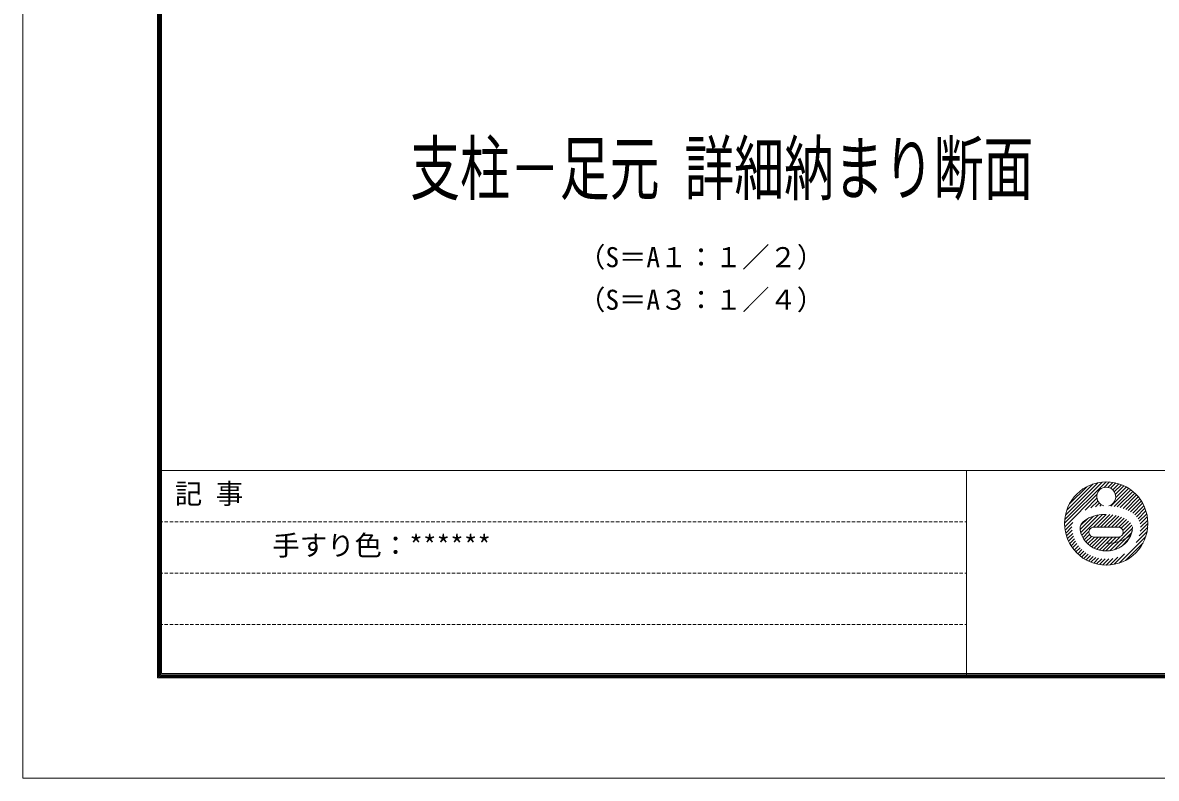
# Model space of a CAD drawing. Units: millimetres, scale not verified. Extents: x -1682 to 1682, y -1188 to 1188.
# Drawn here: x -1682 to -1019, y -1188 to -746 of the extents above; entities that cross this region are included whole.
import ezdxf
from ezdxf.enums import TextEntityAlignment as Align

# ---------------------------------------------------------------- set-up
doc = ezdxf.new("R2010")
doc.units = ezdxf.units.MM
doc.header["$LTSCALE"] = 8
doc.linetypes.add('USER3', pattern=[0.375, 0.25, -0.125])
for name, color, linetype, lineweight in [('0-0_0', 7, 'Continuous', 18), ('0-1_DEFPOINTS', 7, 'Continuous', 18), ('0-6_WAKU', 7, 'Continuous', 18)]:
    doc.layers.add(name, color=color, linetype=linetype, lineweight=lineweight)
doc.layers.add('0-3_MOJI', color=7, linetype='Continuous')
doc.styles.add('ＭＳ ゴシック', font='')
doc.styles.get('ＭＳ ゴシック').set_extended_font_data('MS Gothic')

msp = doc.modelspace()

# ---------------------------------------------------------------- linework, layer by layer
at = {"layer": '0-0_0'}
for p, q in [((-1072.558, -1038.884), (-1048.3, -1014.627)), ((-1072.447, -1036.652), (-1050.532, -1014.738)), ((-1072.077, -1034.161), (-1053.023, -1015.107)), ((-1071.307, -1031.269), (-1055.915, -1015.878)), ((-1069.714, -1027.555), (-1059.629, -1017.47)), ((-1049.448, -1017.896), (-1046.257, -1014.705)), ((-1047.268, -1017.837), (-1044.363, -1014.932)), ((-1045.678, -1018.368), (-1042.593, -1015.284)), ((-1045.456, -1028.753), (-1035.137, -1018.434)), ((-1044.431, -1019.243), (-1040.929, -1015.741)), ((-1043.546, -1028.964), (-1033.876, -1019.294)), ((-1043.477, -1020.41), (-1039.359, -1016.292)), ((-1042.843, -1021.898), (-1037.875, -1016.929)), ((-1042.69, -1023.866), (-1036.469, -1017.645)), ((-1041.73, -1029.27), (-1032.682, -1020.222)), ((-1072.479, -1040.927), (-1053.619, -1022.067)), ((-1060.556, -1031.125), (-1053.678, -1024.248)), ((-1057.186, -1029.876), (-1053.147, -1025.838)), ((-1054.402, -1029.214), (-1052.273, -1027.084)), ((-1040.003, -1029.664), (-1031.554, -1021.215)), ((-1038.364, -1030.146), (-1030.492, -1022.275)), ((-1036.811, -1030.715), (-1029.496, -1023.4)), ((-1035.348, -1031.373), (-1028.566, -1024.591)), ((-1033.978, -1032.125), (-1027.703, -1025.85)), ((-1032.709, -1032.976), (-1026.911, -1027.179)), ((-1063.088, -1044.264), (-1052.877, -1034.053)), ((-1062.556, -1045.853), (-1050.454, -1033.751)), ((-1055.738, -1041.156), (-1048.246, -1033.664)), ((-1053.607, -1041.147), (-1046.194, -1033.734)), ((-1051.911, -1028.844), (-1051.105, -1028.038)), ((-1051.489, -1041.15), (-1044.276, -1033.937)), ((-1049.371, -1041.153), (-1042.477, -1034.26)), ((-1031.548, -1033.937), (-1026.193, -1028.581)), ((-1030.509, -1035.02), (-1025.552, -1030.063)), ((-1029.611, -1036.243), (-1024.997, -1031.629)), ((-1028.88, -1037.633), (-1024.536, -1033.289)), ((-1072.252, -1042.821), (-1067.828, -1038.398)), ((-1071.901, -1044.591), (-1068.265, -1040.956)), ((-1063.432, -1042.487), (-1055.64, -1034.695)), ((-1063.305, -1040.238), (-1059.251, -1036.184)), ((-1047.253, -1041.157), (-1040.789, -1034.692)), ((-1045.135, -1041.16), (-1039.208, -1035.233)), ((-1043.017, -1041.164), (-1037.738, -1035.884)), ((-1040.892, -1041.159), (-1036.386, -1036.654)), ((-1039.395, -1041.784), (-1035.168, -1037.556)), ((-1038.56, -1045.192), (-1033.269, -1039.901)), ((-1038.505, -1043.016), (-1034.111, -1038.621)), ((-1028.363, -1039.237), (-1024.181, -1035.055)), ((-1028.341, -1043.458), (-1023.863, -1038.98)), ((-1028.157, -1041.153), (-1023.948, -1036.943)), ((-1071.444, -1046.255), (-1068.146, -1042.957)), ((-1070.892, -1047.825), (-1067.839, -1044.772)), ((-1070.255, -1049.31), (-1067.382, -1046.437)), ((-1061.871, -1047.289), (-1058.328, -1043.746)), ((-1061.054, -1048.594), (-1057.951, -1045.491)), ((-1060.119, -1049.78), (-1056.887, -1046.548)), ((-1059.072, -1050.854), (-1055.139, -1046.921)), ((-1057.917, -1051.821), (-1053.015, -1046.919)), ((-1056.653, -1052.678), (-1050.892, -1046.917)), ((-1055.68, -1046.922), (-1040.834, -1046.906)), ((-1055.324, -1041.144), (-1040.83, -1041.167)), ((-1055.277, -1053.424), (-1048.768, -1046.914)), ((-1053.781, -1054.049), (-1046.645, -1046.912)), ((-1052.151, -1054.54), (-1044.521, -1046.91)), ((-1050.365, -1054.875), (-1042.397, -1046.908)), ((-1048.383, -1055.014), (-1040.059, -1046.691)), ((-1046.132, -1054.885), (-1032.914, -1041.667)), ((-1043.439, -1054.313), (-1033.312, -1044.186)), ((-1040.63, -1062.111), (-1025.073, -1046.554)), ((-1030.653, -1050.013), (-1024.323, -1043.682)), ((-1028.964, -1046.202), (-1023.965, -1041.204)), ((-1069.54, -1050.715), (-1066.8, -1047.976)), ((-1068.75, -1052.047), (-1066.109, -1049.406)), ((-1067.89, -1053.309), (-1065.319, -1050.738)), ((-1066.963, -1054.503), (-1064.44, -1051.979)), ((-1065.969, -1055.63), (-1063.473, -1053.134)), ((-1064.91, -1056.692), (-1062.422, -1054.205)), ((-1039.544, -1052.539), (-1034.912, -1047.908)), ((-1036.968, -1060.57), (-1026.614, -1050.216)), ((-1063.785, -1057.688), (-1061.29, -1055.193)), ((-1062.594, -1058.619), (-1060.075, -1056.1)), ((-1061.335, -1059.481), (-1058.778, -1056.924)), ((-1060.006, -1060.273), (-1057.393, -1057.661)), ((-1058.603, -1060.992), (-1055.916, -1058.305)), ((-1057.122, -1061.632), (-1054.339, -1058.849)), ((-1055.555, -1062.187), (-1052.651, -1059.283)), ((-1053.895, -1062.648), (-1050.836, -1059.589)), ((-1052.13, -1063.004), (-1048.867, -1059.741)), ((-1050.241, -1063.236), (-1046.701, -1059.697)), ((-1048.204, -1063.321), (-1044.265, -1059.382)), ((-1045.981, -1063.219), (-1041.391, -1058.629)), ((-1043.502, -1062.862), (-1037.45, -1056.809))]:
    msp.add_line(p, q, dxfattribs=at)
msp.add_circle((-1048.21, -1038.974), 24.347, dxfattribs=at)
for centre, radius, start, end in [((-1048.21, -1023.305), 5.548, 285.3155, 255.16293), ((-1055.448, -1044.036), 2.895, 87.54282, 274.72211), ((-1041.214, -1044.036), 2.895, 262.56243, 97.44259)]:
    msp.add_arc(centre, radius, start, end, dxfattribs=at)
for centre, major_axis, ratio, start_param, end_param in [((-1048.249, -1042.108), (-15.439, 0), 0.546875, 4.7098907, 6.1394595), ((-1048.21, -1040.902), (-15.319, 0), 0.92126, 6.2828981, 9.4250652), ((-1048.172, -1042.108), (15.439, 0), 0.546875, 4.7098907, 6.1394595)]:
    msp.add_ellipse(centre, major_axis=major_axis, ratio=ratio, start_param=start_param, end_param=end_param, dxfattribs=at)
at = {"layer": '0-1_DEFPOINTS', "color": 5}
for p, q in [((-1682, 1188), (-1682, -1188)), ((-1682, -1188), (1682, -1188))]:
    msp.add_line(p, q, dxfattribs=at)
at = {"layer": '0-6_WAKU'}
for p, q in [((-1603.2, 1133.2), (-1603.2, -1129.2)), ((-1602.6, 1132.6), (-1602.6, -1128.6)), ((-1602, 1132), (-1602, -1128)), ((-1601.4, 1131.4), (-1601.4, -1127.4)), ((-1600.8, 1130.8), (-1600.8, -1126.8)), ((-1602, -1008), (1598, -1008)), ((-1130, -1008), (-1130, -1128)), ((-1600.8, -1126.8), (1596.8, -1126.8)), ((-1603.2, -1129.2), (1599.2, -1129.2)), ((-1602.6, -1128.6), (1598.6, -1128.6)), ((-1602, -1128), (1598, -1128)), ((-1601.4, -1127.4), (1597.4, -1127.4))]:
    msp.add_line(p, q, dxfattribs=at)
at = {"layer": '0-6_WAKU', "linetype": 'USER3'}
for p, q in [((-1602, -1038), (-1130, -1038)), ((-1602, -1068), (-1130, -1068)), ((-1602, -1098), (-1130, -1098))]:
    msp.add_line(p, q, dxfattribs=at)

# ---------------------------------------------------------------- texts
at = {"layer": '0-0_0', "style": 'ＭＳ ゴシック', "width": 0.7}
msp.add_text('支柱－足元 詳細納まり断面', height=30.55, dxfattribs=at).set_placement((-1455.361, -855.71), align=Align.BOTTOM_LEFT)
at = {"layer": '0-0_0', "style": 'ＭＳ ゴシック'}
for s, p in [('（S＝A１：１／２）', (-1357.147, -892.62)), ('（S＝A３：１／４）', (-1357.147, -917.528))]:
    msp.add_text(s, height=11.73, dxfattribs=at).set_placement(p, align=Align.BOTTOM_LEFT)
at = {"layer": '0-3_MOJI', "style": 'ＭＳ ゴシック'}
for s, p in [('記 事', (-1593.006, -1030.962)), ('手すり色：******', (-1535.914, -1061.21))]:
    msp.add_text(s, height=11.73, dxfattribs=at).set_placement(p, align=Align.BOTTOM_LEFT)

doc.saveas('drawing.dxf')
